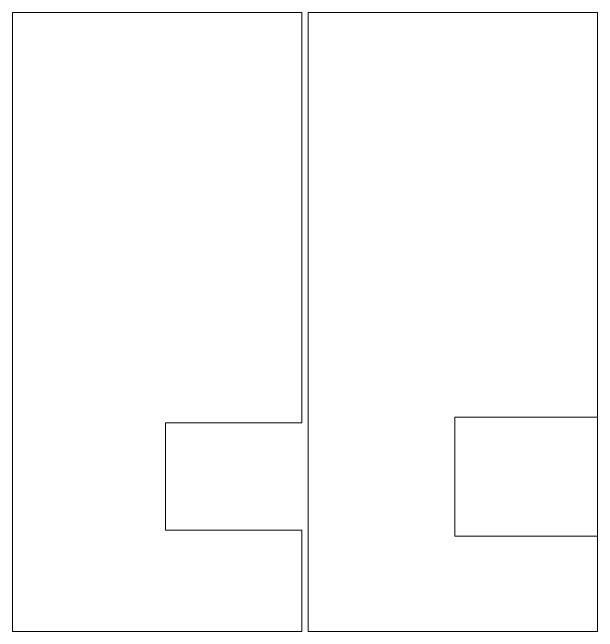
# Model space of a CAD drawing. Header units: millimetres. Extents: x -871 to 786, y -405 to 185.
# Drawn here: x -871 to -383, y -331 to 185 of the extents above; entities that cross this region are included whole.
import ezdxf

# ---------------------------------------------------------------- set-up
doc = ezdxf.new("R2010")
doc.units = ezdxf.units.MM
doc.header["$MEASUREMENT"] = 0
doc.layers.add('Layer 1', color=7, linetype='Continuous')

msp = doc.modelspace()

# ---------------------------------------------------------------- linework, layer by layer
at = {"layer": 'Layer 1', "color": 5, "lineweight": 9}
for points, knots in [([(-800.0126, 184.6568), (-800.0126, 184.6568), (-799.9866, 184.6568), (-799.9866, 184.6568), (-799.9866, 184.6568), (-799.9866, 184.6568), (-629.3656, 184.6568), (-629.3656, 184.6568), (-629.3656, 184.6568), (-629.3656, 184.6568), (-629.3656, -72.9132), (-629.3656, -72.9132), (-629.3656, -72.9132), (-629.3656, -72.9132), (-629.3656, -73.8132), (-629.3656, -73.8132), (-629.3656, -73.8132), (-629.3656, -73.8132), (-629.3656, -157.5032), (-629.3656, -157.5032), (-629.3656, -157.5032), (-629.3656, -157.5032), (-743.2246, -157.5032), (-743.2246, -157.5032), (-743.2246, -157.5032), (-743.2246, -157.5032), (-743.2246, -246.7932), (-743.2246, -246.7932), (-743.2246, -246.7932), (-743.2246, -246.7932), (-629.3656, -246.7932), (-629.3656, -246.7932), (-629.3656, -246.7932), (-629.3656, -246.7932), (-629.3656, -331.3832), (-629.3656, -331.3832), (-629.3656, -331.3832), (-629.3656, -331.3832), (-799.9866, -331.3832), (-799.9866, -331.3832), (-799.9866, -331.3832), (-799.9866, -331.3832), (-800.0126, -331.3832), (-800.0126, -331.3832), (-800.0126, -331.3832), (-800.0126, -331.3832), (-870.8526, -331.3832), (-870.8526, -331.3832), (-870.8526, -331.3832), (-870.8526, -331.3832), (-870.8526, 184.6568), (-870.8526, 184.6568), (-870.8526, 184.6568), (-870.8526, 184.6568), (-800.0126, 184.6568), (-800.0126, 184.6568)], [0, 0, 0, 0, 0.06666667, 0.06666667, 0.06666667, 0.06666667, 0.13333333, 0.13333333, 0.13333333, 0.13333333, 0.2, 0.2, 0.2, 0.2, 0.26666667, 0.26666667, 0.26666667, 0.26666667, 0.33333333, 0.33333333, 0.33333333, 0.33333333, 0.4, 0.4, 0.4, 0.4, 0.46666667, 0.46666667, 0.46666667, 0.46666667, 0.53333333, 0.53333333, 0.53333333, 0.53333333, 0.6, 0.6, 0.6, 0.6, 0.66666667, 0.66666667, 0.66666667, 0.66666667, 0.73333333, 0.73333333, 0.73333333, 0.73333333, 0.8, 0.8, 0.8, 0.8, 0.86666667, 0.86666667, 0.86666667, 0.86666667, 1, 1, 1, 1]), ([(-553.4876, 184.6568), (-553.4876, 184.6568), (-553.4606, 184.6568), (-553.4606, 184.6568), (-553.4606, 184.6568), (-553.4606, 184.6568), (-382.8396, 184.6568), (-382.8396, 184.6568), (-382.8396, 184.6568), (-382.8396, 184.6568), (-382.8396, -72.9132), (-382.8396, -72.9132), (-382.8396, -72.9132), (-382.8396, -72.9132), (-382.8396, -73.8132), (-382.8396, -73.8132), (-382.8396, -73.8132), (-382.8396, -73.8132), (-382.8396, -331.3832), (-382.8396, -331.3832), (-382.8396, -331.3832), (-382.8396, -331.3832), (-553.4606, -331.3832), (-553.4606, -331.3832), (-553.4606, -331.3832), (-553.4606, -331.3832), (-553.4876, -331.3832), (-553.4876, -331.3832), (-553.4876, -331.3832), (-553.4876, -331.3832), (-624.3266, -331.3832), (-624.3266, -331.3832), (-624.3266, -331.3832), (-624.3266, -331.3832), (-624.3266, 184.6568), (-624.3266, 184.6568), (-624.3266, 184.6568), (-624.3266, 184.6568), (-553.4876, 184.6568), (-553.4876, 184.6568)], [0, 0, 0, 0, 0.09090909, 0.09090909, 0.09090909, 0.09090909, 0.18181818, 0.18181818, 0.18181818, 0.18181818, 0.27272727, 0.27272727, 0.27272727, 0.27272727, 0.36363636, 0.36363636, 0.36363636, 0.36363636, 0.45454545, 0.45454545, 0.45454545, 0.45454545, 0.54545455, 0.54545455, 0.54545455, 0.54545455, 0.63636364, 0.63636364, 0.63636364, 0.63636364, 0.72727273, 0.72727273, 0.72727273, 0.72727273, 0.81818182, 0.81818182, 0.81818182, 0.81818182, 1, 1, 1, 1]), ([(-382.8396, -251.7532), (-382.8396, -251.7532), (-501.8946, -251.7532), (-501.8946, -251.7532), (-501.8946, -251.7532), (-501.8946, -251.7532), (-501.8946, -152.5332), (-501.8946, -152.5332), (-501.8946, -152.5332), (-501.8946, -152.5332), (-382.8396, -152.5332), (-382.8396, -152.5332)], [0, 0, 0, 0, 0.25, 0.25, 0.25, 0.25, 0.5, 0.5, 0.5, 0.5, 1, 1, 1, 1])]:
    msp.add_open_spline(points, degree=3, knots=knots, dxfattribs=at)

doc.saveas('drawing.dxf')
